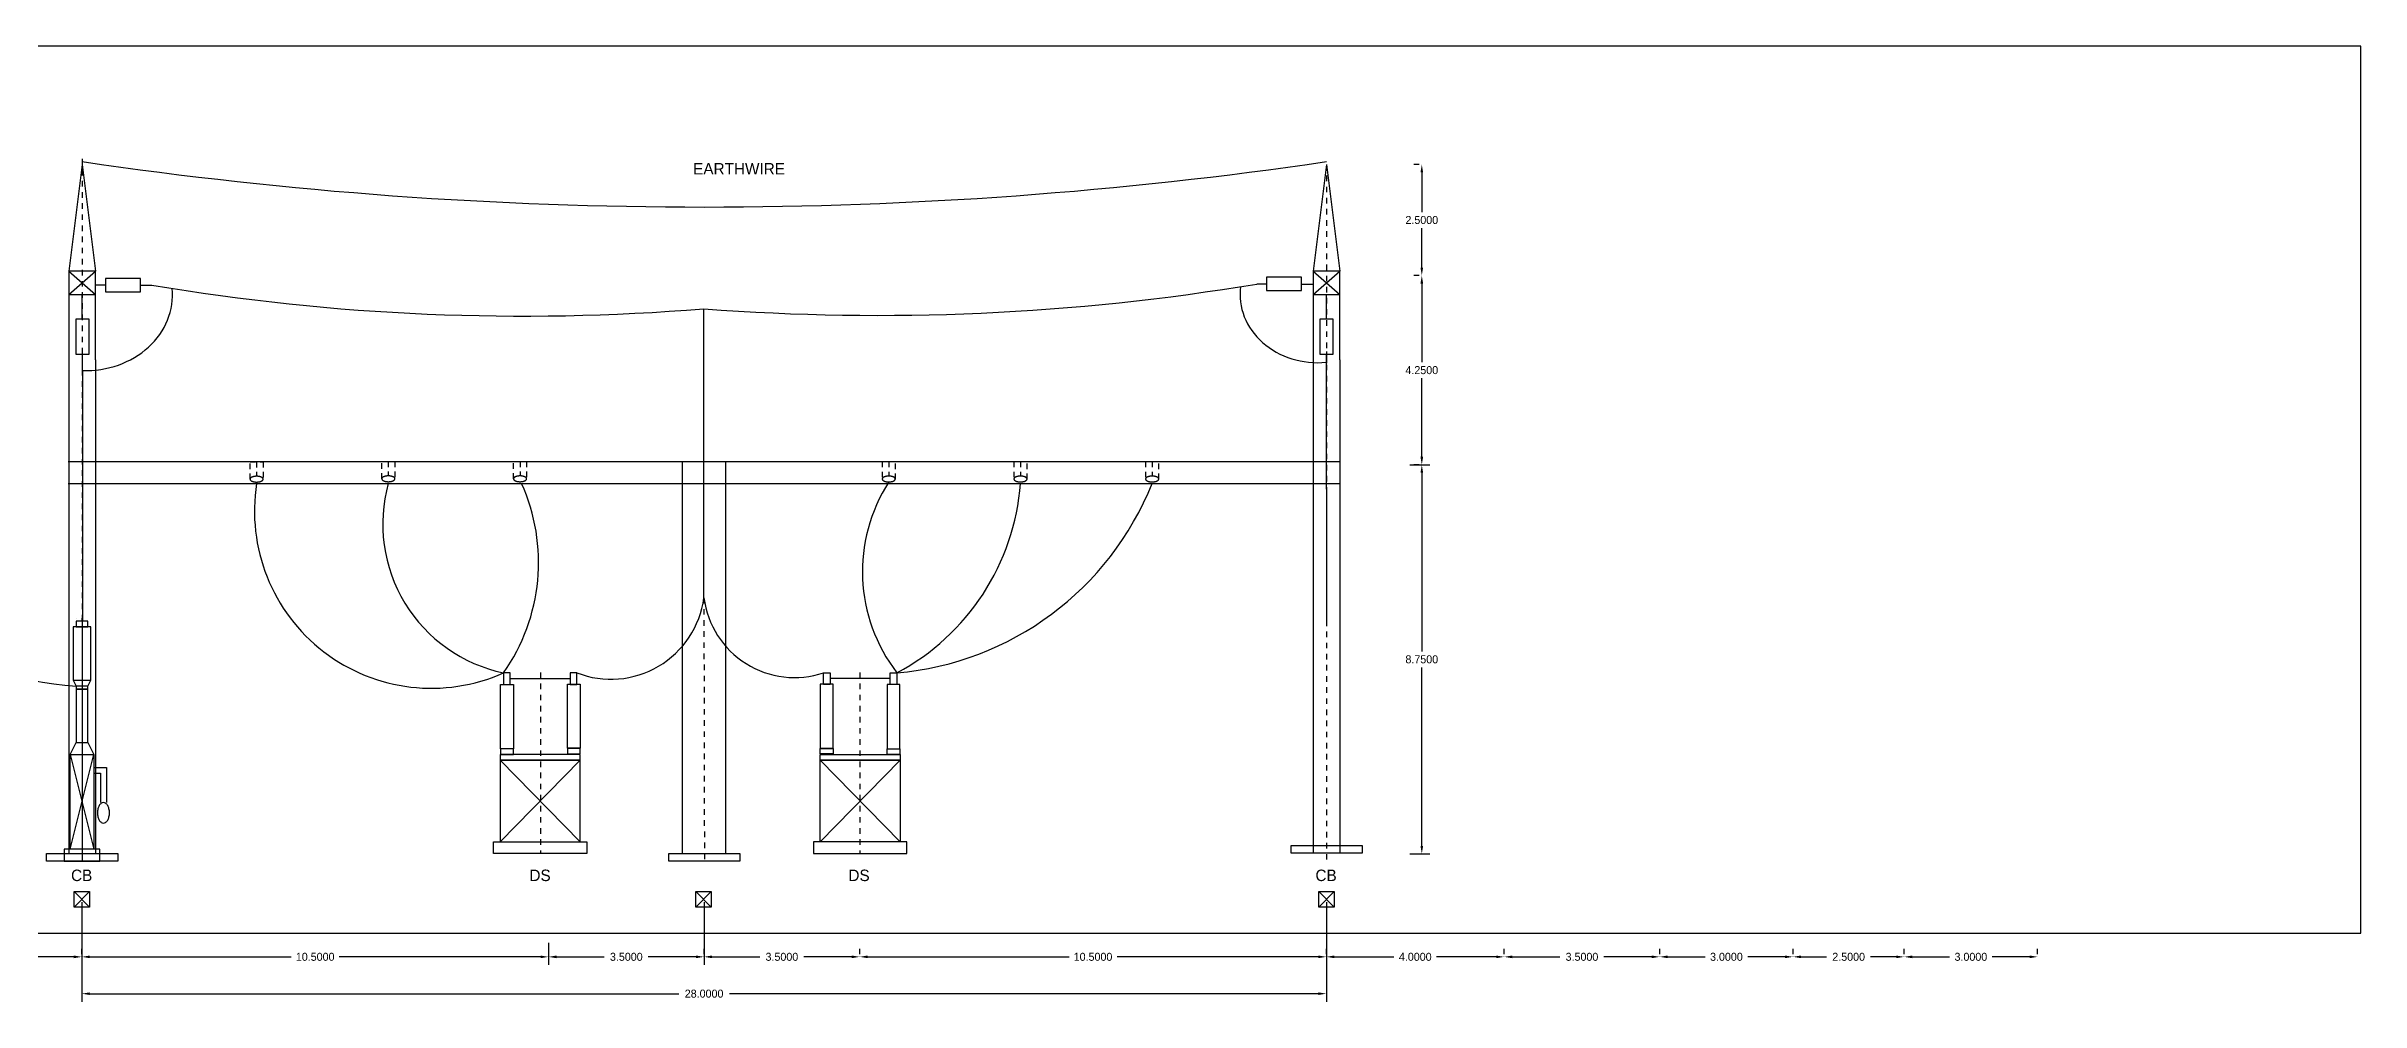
# Model space of a CAD drawing. Extents: x -47.7 to 30.4, y 1.5 to 22.9.
# Drawn here: x -21.6 to 30.4, y 1.5 to 22.9 of the extents above; entities that cross this region are included whole.
import ezdxf

# ---------------------------------------------------------------- set-up
doc = ezdxf.new("R2010")
doc.units = 0
doc.header["$MEASUREMENT"] = 0
doc.linetypes.add('HIDDEN2', pattern=[0.1875, 0.125, -0.0625])
doc.linetypes.add('PUTUS', pattern=[0.25, 0.125, -0.125])
doc.layers.get('0').update_dxf_attribs({"linetype": 'CONTINUOUS'})
doc.layers.get('Defpoints').update_dxf_attribs({"linetype": 'CONTINUOUS'})
doc.dimstyles.get("Standard").update_dxf_attribs({"dimtxt": 0.18, "dimasz": 0.18, "dimexe": 0.18, "dimexo": 0.0625, "dimgap": 0.09, "dimtad": 0, "dimtih": 1, "dimtoh": 1, "dimdec": 4, "dimzin": 0, "dimdsep": 46, "dimtxsty": 'Standard', "dimcen": 0.09, "dimadec": 0, "dimazin": 0, "dimtfac": 1, "dimtdec": 4, "dimtofl": 0, "dimtmove": 0, "dimatfit": 3, "dimfxl": 1, "dimtolj": 1, "dimtzin": 0, "dimarcsym": 0})

# ---------------------------------------------------------------- blocks, each defined once
blk = doc.blocks.new('*D5')
at = {"color": 0, "lineweight": -2, "transparency": 16777216}
for p, q in [((-20.826, 3.704), (-20.826, 1.467)), ((7.174, 3.704), (7.174, 1.467)), ((-20.646, 1.647), (-7.396, 1.647)), ((6.994, 1.647), (-6.256, 1.647))]:
    blk.add_line(p, q, dxfattribs=at)
at = {"color": 0, "transparency": 16777216}
for points in [[(-20.646, 1.677), (-20.646, 1.617), (-20.826, 1.647)], [(6.994, 1.677), (6.994, 1.617), (7.174, 1.647)]]:
    blk.add_solid(points, dxfattribs=at)
at = {"layer": 'Defpoints', "color": 0, "transparency": 16777216}
for p in [(-20.826, 3.767), (7.174, 3.767), (7.174, 1.647)]:
    blk.add_point(p, dxfattribs=at)
at = {"color": 0, "transparency": 16777216, "insert": (-6.826, 1.647), "char_height": 0.18, "attachment_point": 5}
blk.add_mtext('\\A1;28.0000', dxfattribs=at)
blk = doc.blocks.new('*D6')
at = {"color": 0, "lineweight": -2, "transparency": 16777216}
for p, q in [((-20.826, 3.704), (-20.826, 2.295)), ((-10.326, 2.793), (-10.326, 2.295)), ((-20.646, 2.475), (-16.116, 2.475)), ((-10.506, 2.475), (-15.036, 2.475))]:
    blk.add_line(p, q, dxfattribs=at)
at = {"color": 0, "transparency": 16777216}
for points in [[(-20.646, 2.505), (-20.646, 2.445), (-20.826, 2.475)], [(-10.506, 2.505), (-10.506, 2.445), (-10.326, 2.475)]]:
    blk.add_solid(points, dxfattribs=at)
at = {"layer": 'Defpoints', "color": 0, "transparency": 16777216}
for p in [(-20.826, 3.767), (-10.326, 2.855), (-10.326, 2.475)]:
    blk.add_point(p, dxfattribs=at)
at = {"color": 0, "transparency": 16777216, "insert": (-15.576, 2.475), "char_height": 0.18, "attachment_point": 5}
blk.add_mtext('\\A1;10.5000', dxfattribs=at)
blk = doc.blocks.new('*D7')
at = {"color": 0, "lineweight": -2, "transparency": 16777216}
for p, q in [((-6.826, 3.704), (-6.826, 2.295)), ((-10.326, 2.793), (-10.326, 2.295)), ((-10.146, 2.475), (-9.071, 2.475)), ((-7.006, 2.475), (-8.081, 2.475))]:
    blk.add_line(p, q, dxfattribs=at)
at = {"color": 0, "transparency": 16777216}
for points in [[(-10.146, 2.505), (-10.146, 2.445), (-10.326, 2.475)], [(-7.006, 2.505), (-7.006, 2.445), (-6.826, 2.475)]]:
    blk.add_solid(points, dxfattribs=at)
at = {"layer": 'Defpoints', "color": 0, "transparency": 16777216}
for p in [(-6.826, 3.767), (-10.326, 2.855), (-6.826, 2.475)]:
    blk.add_point(p, dxfattribs=at)
at = {"color": 0, "transparency": 16777216, "insert": (-8.576, 2.475), "char_height": 0.18, "attachment_point": 5}
blk.add_mtext('\\A1;3.5000', dxfattribs=at)
blk = doc.blocks.new('*D8')
at = {"color": 0, "lineweight": -2, "transparency": 16777216}
for p, q in [((-3.326, 2.538), (-3.326, 2.655)), ((7.174, 2.538), (7.174, 2.655)), ((-3.146, 2.475), (1.384, 2.475)), ((6.994, 2.475), (2.464, 2.475))]:
    blk.add_line(p, q, dxfattribs=at)
at = {"color": 0, "transparency": 16777216}
for points in [[(-3.146, 2.505), (-3.146, 2.445), (-3.326, 2.475)], [(6.994, 2.505), (6.994, 2.445), (7.174, 2.475)]]:
    blk.add_solid(points, dxfattribs=at)
at = {"layer": 'Defpoints', "color": 0, "transparency": 16777216}
for p in [(-3.326, 2.475), (-3.326, 2.475), (7.174, 2.475)]:
    blk.add_point(p, dxfattribs=at)
at = {"color": 0, "transparency": 16777216, "insert": (1.924, 2.475), "char_height": 0.18, "attachment_point": 5}
blk.add_mtext('\\A1;10.5000', dxfattribs=at)
blk = doc.blocks.new('*D9')
at = {"color": 0, "lineweight": -2, "transparency": 16777216}
for p, q in [((-6.826, 2.538), (-6.826, 2.655)), ((-3.326, 2.538), (-3.326, 2.655)), ((-6.646, 2.475), (-5.571, 2.475)), ((-3.506, 2.475), (-4.581, 2.475))]:
    blk.add_line(p, q, dxfattribs=at)
at = {"color": 0, "transparency": 16777216}
for points in [[(-6.646, 2.505), (-6.646, 2.445), (-6.826, 2.475)], [(-3.506, 2.505), (-3.506, 2.445), (-3.326, 2.475)]]:
    blk.add_solid(points, dxfattribs=at)
at = {"layer": 'Defpoints', "color": 0, "transparency": 16777216}
for p in [(-6.826, 2.475), (-6.826, 2.475), (-3.326, 2.475)]:
    blk.add_point(p, dxfattribs=at)
at = {"color": 0, "transparency": 16777216, "insert": (-5.076, 2.475), "char_height": 0.18, "attachment_point": 5}
blk.add_mtext('\\A1;3.5000', dxfattribs=at)
blk = doc.blocks.new('*D10')
at = {"color": 0, "lineweight": -2, "transparency": 16777216}
for p, q in [((-24.826, 2.538), (-24.826, 2.655)), ((-20.826, 2.538), (-20.826, 2.655)), ((-24.646, 2.475), (-23.306, 2.475)), ((-21.006, 2.475), (-22.346, 2.475))]:
    blk.add_line(p, q, dxfattribs=at)
at = {"color": 0, "transparency": 16777216}
for points in [[(-24.646, 2.505), (-24.646, 2.445), (-24.826, 2.475)], [(-21.006, 2.505), (-21.006, 2.445), (-20.826, 2.475)]]:
    blk.add_solid(points, dxfattribs=at)
at = {"layer": 'Defpoints', "color": 0, "transparency": 16777216}
for p in [(-24.826, 2.475), (-24.826, 2.475), (-20.826, 2.475)]:
    blk.add_point(p, dxfattribs=at)
at = {"color": 0, "transparency": 16777216, "insert": (-22.826, 2.475), "char_height": 0.18, "attachment_point": 5}
blk.add_mtext('\\A1;4.0000', dxfattribs=at)
blk = doc.blocks.new('*D14')
at = {"color": 0, "lineweight": -2, "transparency": 16777216}
for p, q in [((7.174, 2.538), (7.174, 2.655)), ((11.174, 2.538), (11.174, 2.655)), ((7.354, 2.475), (8.694, 2.475)), ((10.994, 2.475), (9.654, 2.475))]:
    blk.add_line(p, q, dxfattribs=at)
at = {"color": 0, "transparency": 16777216}
for points in [[(7.354, 2.505), (7.354, 2.445), (7.174, 2.475)], [(10.994, 2.505), (10.994, 2.445), (11.174, 2.475)]]:
    blk.add_solid(points, dxfattribs=at)
at = {"layer": 'Defpoints', "color": 0, "transparency": 16777216}
for p in [(7.174, 2.475), (11.174, 2.475), (11.174, 2.475)]:
    blk.add_point(p, dxfattribs=at)
at = {"color": 0, "transparency": 16777216, "insert": (9.174, 2.475), "char_height": 0.18, "attachment_point": 5}
blk.add_mtext('\\A1;4.0000', dxfattribs=at)
blk = doc.blocks.new('*D15')
at = {"color": 0, "lineweight": -2, "transparency": 16777216}
for p, q in [((11.174, 2.538), (11.174, 2.655)), ((14.674, 2.538), (14.674, 2.655)), ((11.354, 2.475), (12.429, 2.475)), ((14.494, 2.475), (13.419, 2.475))]:
    blk.add_line(p, q, dxfattribs=at)
at = {"color": 0, "transparency": 16777216}
for points in [[(11.354, 2.505), (11.354, 2.445), (11.174, 2.475)], [(14.494, 2.505), (14.494, 2.445), (14.674, 2.475)]]:
    blk.add_solid(points, dxfattribs=at)
at = {"layer": 'Defpoints', "color": 0, "transparency": 16777216}
for p in [(11.174, 2.475), (14.674, 2.475), (14.674, 2.475)]:
    blk.add_point(p, dxfattribs=at)
at = {"color": 0, "transparency": 16777216, "insert": (12.924, 2.475), "char_height": 0.18, "attachment_point": 5}
blk.add_mtext('\\A1;3.5000', dxfattribs=at)
blk = doc.blocks.new('*D16')
at = {"color": 0, "lineweight": -2, "transparency": 16777216}
for p, q in [((14.674, 2.538), (14.674, 2.655)), ((17.674, 2.538), (17.674, 2.655)), ((14.854, 2.475), (15.694, 2.475)), ((17.494, 2.475), (16.654, 2.475))]:
    blk.add_line(p, q, dxfattribs=at)
at = {"color": 0, "transparency": 16777216}
for points in [[(14.854, 2.505), (14.854, 2.445), (14.674, 2.475)], [(17.494, 2.505), (17.494, 2.445), (17.674, 2.475)]]:
    blk.add_solid(points, dxfattribs=at)
at = {"layer": 'Defpoints', "color": 0, "transparency": 16777216}
for p in [(14.674, 2.475), (17.674, 2.475), (17.674, 2.475)]:
    blk.add_point(p, dxfattribs=at)
at = {"color": 0, "transparency": 16777216, "insert": (16.174, 2.475), "char_height": 0.18, "attachment_point": 5}
blk.add_mtext('\\A1;3.0000', dxfattribs=at)
blk = doc.blocks.new('*D17')
at = {"color": 0, "lineweight": -2, "transparency": 16777216}
for p, q in [((17.674, 2.538), (17.674, 2.655)), ((20.174, 2.538), (20.174, 2.655)), ((17.854, 2.475), (18.429, 2.475)), ((19.994, 2.475), (19.419, 2.475))]:
    blk.add_line(p, q, dxfattribs=at)
at = {"color": 0, "transparency": 16777216}
for points in [[(17.854, 2.505), (17.854, 2.445), (17.674, 2.475)], [(19.994, 2.505), (19.994, 2.445), (20.174, 2.475)]]:
    blk.add_solid(points, dxfattribs=at)
at = {"layer": 'Defpoints', "color": 0, "transparency": 16777216}
for p in [(17.674, 2.475), (20.174, 2.475), (20.174, 2.475)]:
    blk.add_point(p, dxfattribs=at)
at = {"color": 0, "transparency": 16777216, "insert": (18.924, 2.475), "char_height": 0.18, "attachment_point": 5}
blk.add_mtext('\\A1;2.5000', dxfattribs=at)
blk = doc.blocks.new('*D18')
at = {"color": 0, "lineweight": -2, "transparency": 16777216}
for p, q in [((20.174, 2.538), (20.174, 2.655)), ((23.174, 2.538), (23.174, 2.655)), ((20.354, 2.475), (21.194, 2.475)), ((22.994, 2.475), (22.154, 2.475))]:
    blk.add_line(p, q, dxfattribs=at)
at = {"color": 0, "transparency": 16777216}
for points in [[(20.354, 2.505), (20.354, 2.445), (20.174, 2.475)], [(22.994, 2.505), (22.994, 2.445), (23.174, 2.475)]]:
    blk.add_solid(points, dxfattribs=at)
at = {"layer": 'Defpoints', "color": 0, "transparency": 16777216}
for p in [(20.174, 2.475), (23.174, 2.475), (23.174, 2.475)]:
    blk.add_point(p, dxfattribs=at)
at = {"color": 0, "transparency": 16777216, "insert": (21.674, 2.475), "char_height": 0.18, "attachment_point": 5}
blk.add_mtext('\\A1;3.0000', dxfattribs=at)
blk = doc.blocks.new('*D19')
at = {"color": 0, "lineweight": -2, "transparency": 16777216}
for p, q in [((9.05, 13.537), (9.501, 13.537)), ((9.321, 13.357), (9.321, 9.342)), ((9.321, 4.967), (9.321, 8.982)), ((9.05, 4.787), (9.501, 4.787))]:
    blk.add_line(p, q, dxfattribs=at)
at = {"color": 0, "transparency": 16777216}
for points in [[(9.291, 13.357), (9.351, 13.357), (9.321, 13.537)], [(9.291, 4.967), (9.351, 4.967), (9.321, 4.787)]]:
    blk.add_solid(points, dxfattribs=at)
at = {"layer": 'Defpoints', "color": 0, "transparency": 16777216}
for p in [(8.988, 13.537), (9.321, 13.537), (8.988, 4.787)]:
    blk.add_point(p, dxfattribs=at)
at = {"color": 0, "transparency": 16777216, "insert": (9.321, 9.162), "char_height": 0.18, "attachment_point": 5}
blk.add_mtext('\\A1;8.7500', dxfattribs=at)
blk = doc.blocks.new('*D20')
at = {"color": 0, "lineweight": -2, "transparency": 16777216}
for p, q in [((9.259, 17.787), (9.141, 17.787)), ((9.321, 17.607), (9.321, 15.842)), ((9.321, 13.717), (9.321, 15.482)), ((9.259, 13.537), (9.141, 13.537))]:
    blk.add_line(p, q, dxfattribs=at)
at = {"color": 0, "transparency": 16777216}
for points in [[(9.291, 17.607), (9.351, 17.607), (9.321, 17.787)], [(9.291, 13.717), (9.351, 13.717), (9.321, 13.537)]]:
    blk.add_solid(points, dxfattribs=at)
at = {"layer": 'Defpoints', "color": 0, "transparency": 16777216}
for p in [(9.321, 17.787), (9.321, 17.787), (9.321, 13.537)]:
    blk.add_point(p, dxfattribs=at)
at = {"color": 0, "transparency": 16777216, "insert": (9.321, 15.662), "char_height": 0.18, "attachment_point": 5}
blk.add_mtext('\\A1;4.2500', dxfattribs=at)
blk = doc.blocks.new('*D21')
at = {"color": 0, "lineweight": -2, "transparency": 16777216}
for p, q in [((9.259, 20.287), (9.141, 20.287)), ((9.321, 20.107), (9.321, 19.217)), ((9.321, 17.967), (9.321, 18.857)), ((9.259, 17.787), (9.141, 17.787))]:
    blk.add_line(p, q, dxfattribs=at)
at = {"color": 0, "transparency": 16777216}
for points in [[(9.291, 20.107), (9.351, 20.107), (9.321, 20.287)], [(9.291, 17.967), (9.351, 17.967), (9.321, 17.787)]]:
    blk.add_solid(points, dxfattribs=at)
at = {"layer": 'Defpoints', "color": 0, "transparency": 16777216}
for p in [(9.321, 20.287), (9.321, 20.287), (9.321, 17.787)]:
    blk.add_point(p, dxfattribs=at)
at = {"color": 0, "transparency": 16777216, "insert": (9.321, 19.037), "char_height": 0.18, "attachment_point": 5}
blk.add_mtext('\\A1;2.5000', dxfattribs=at)

msp = doc.modelspace()

# ---------------------------------------------------------------- linework, layer by layer
at = {"linetype": 'Continuous'}
for p, q in [((30.44455, 22.9415), (-47.67067, 22.9415)), ((30.44455, 3.00699), (30.44455, 22.9415)), ((-11.11508, 7.14957), (-11.40559, 7.14957)), ((-11.40559, 7.14957), (-11.40559, 7.025)), ((-11.40559, 7.025), (-11.11508, 7.025)), ((-11.11508, 7.025), (-11.11508, 7.14957)), ((-9.61243, 7.16161), (-9.90294, 7.16161)), ((-9.90294, 7.16161), (-9.90294, 7.03704)), ((-9.90294, 7.03704), (-9.61243, 7.03704)), ((-9.61243, 7.03704), (-9.61243, 7.16161)), ((-4.21194, 7.03704), (-4.21194, 7.16161)), ((-4.21194, 7.16161), (-3.92143, 7.16161)), ((-3.92143, 7.03704), (-4.21194, 7.03704)), ((-3.92143, 7.16161), (-3.92143, 7.03704)), ((-2.7093, 7.025), (-2.7093, 7.14957)), ((-2.7093, 7.14957), (-2.41879, 7.14957)), ((-2.41879, 7.025), (-2.7093, 7.025)), ((-2.41879, 7.14957), (-2.41879, 7.025)), ((-47.67067, 3.00699), (30.44455, 3.00699))]:
    msp.add_line(p, q, dxfattribs=at)
at = {"linetype": 'PUTUS'}
for p, q in [((-20.81874, 20.4146), (-20.81874, 4.62233)), ((7.18007, 20.28516), (7.18007, 4.62233)), ((-6.83119, 10.54372), (-6.81933, 4.62233)), ((-20.82016, 10.03328), (-20.82016, 4.62827)), ((-10.50551, 8.86665), (-10.50551, 4.79459)), ((-3.32551, 8.86665), (-3.32551, 4.79459))]:
    msp.add_line(p, q, dxfattribs=at)
at = {"color": 7}
for p, q in [((-20.81874, 20.28516), (-21.11873, 17.88446)), ((-20.81874, 20.28516), (-20.51875, 17.88446)), ((7.18007, 20.28516), (6.88008, 17.88446)), ((7.18007, 20.28516), (7.48006, 17.88446)), ((-20.29492, 17.57366), (-20.51875, 17.57366)), ((-19.50854, 17.57366), (-19.24989, 17.57366)), ((5.83062, 17.59892), (5.60679, 17.59892)), ((6.617, 17.59892), (6.87566, 17.59892)), ((-21.11873, 15.89374), (-21.11873, 4.79708)), ((-21.11873, 15.89374), (-21.11873, 4.79708)), ((-20.51875, 15.89374), (-20.51875, 4.79708)), ((-20.51875, 15.89374), (-20.51875, 4.79708)), ((6.88008, 15.89374), (6.88008, 4.79708)), ((7.18007, 15.71217), (7.18007, 15.89374)), ((7.48006, 15.89374), (7.48006, 4.79708)), ((-7.32077, 13.60055), (-7.32077, 4.79708)), ((-6.34161, 13.60055), (-6.34161, 4.79708))]:
    msp.add_line(p, q, dxfattribs=at)
for p, q in [((-21.11873, 17.88446), (-21.11873, 17.36021)), ((-20.51875, 17.88446), (-21.11873, 17.88446)), ((-21.11873, 17.88446), (-20.51875, 17.36021)), ((-21.11873, 17.36021), (-20.51875, 17.88446)), ((-20.51875, 17.36021), (-20.51875, 17.88446)), ((6.88008, 17.88446), (6.88008, 17.36021)), ((7.48006, 17.88446), (6.88008, 17.88446)), ((6.88008, 17.88446), (7.48006, 17.36021)), ((6.88008, 17.36021), (7.48006, 17.88446)), ((7.48006, 17.36021), (7.48006, 17.88446)), ((-21.11873, 17.36021), (-21.11873, 15.89374)), ((-21.11873, 17.36021), (-20.51875, 17.36021)), ((-20.51875, 15.89374), (-20.51875, 17.36021)), ((6.88008, 17.36021), (6.88008, 15.89374)), ((6.88008, 17.36021), (7.48006, 17.36021)), ((7.48006, 15.89374), (7.48006, 17.36021)), ((7.18007, 16.08092), (7.18007, 15.82203)), ((-21.12986, 13.60866), (7.46892, 13.60866)), ((-21.12986, 13.11777), (7.46892, 13.11777)), ((-20.95614, 10.09012), (-20.95614, 10.09012)), ((-20.95614, 10.09012), (-20.95614, 10.09012)), ((-20.95614, 10.09012), (-20.95614, 10.09012)), ((-20.95614, 10.09012), (-20.95614, 10.09012)), ((-20.95614, 10.02348), (-20.95614, 9.89021)), ((-20.68923, 10.02348), (-20.95614, 10.02348)), ((-20.82269, 10.09012), (-20.82269, 10.02348)), ((-20.68923, 9.89021), (-20.68923, 10.02348)), ((-20.95614, 9.89021), (-20.68923, 9.89021)), ((-11.33666, 8.85952), (-11.33666, 8.59739)), ((-11.18667, 8.85952), (-11.33666, 8.85952)), ((-11.18667, 8.59739), (-11.18667, 8.85952)), ((-9.83672, 8.85952), (-9.83672, 8.59739)), ((-9.68673, 8.85952), (-9.83672, 8.85952)), ((-9.68673, 8.59739), (-9.68673, 8.85952)), ((-4.13764, 8.59739), (-4.13764, 8.85952)), ((-4.13764, 8.85952), (-3.98765, 8.85952)), ((-3.98765, 8.85952), (-3.98765, 8.59739)), ((-2.6377, 8.59739), (-2.6377, 8.85952)), ((-2.6377, 8.85952), (-2.48771, 8.85952)), ((-2.48771, 8.85952), (-2.48771, 8.59739)), ((-21.02287, 8.69078), (-20.95614, 8.55751)), ((-20.95614, 8.55751), (-20.95614, 8.49088)), ((-20.68923, 8.55751), (-20.95614, 8.55751)), ((-20.95614, 8.49088), (-20.68923, 8.49088)), ((-20.68923, 8.55751), (-20.62251, 8.69078)), ((-20.68923, 8.49088), (-20.68923, 8.55751)), ((-11.33666, 8.59739), (-11.18667, 8.59739)), ((-11.18667, 8.72845), (-9.83672, 8.72845)), ((-9.83672, 8.59739), (-9.68673, 8.59739)), ((-3.98765, 8.59739), (-4.13764, 8.59739)), ((-2.6377, 8.72845), (-3.98765, 8.72845)), ((-2.48771, 8.59739), (-2.6377, 8.59739)), ((-21.0896, 7.0249), (-20.95614, 7.29144)), ((-20.68923, 7.29144), (-20.55578, 7.0249)), ((-11.41166, 7.02464), (-11.41166, 6.89357)), ((-9.61173, 7.02464), (-11.41166, 7.02464)), ((-11.41166, 6.89357), (-9.61173, 6.89357)), ((-9.61173, 6.89357), (-9.61173, 7.02464)), ((-4.21264, 6.89357), (-4.21264, 7.02464)), ((-4.21264, 7.02464), (-2.41271, 7.02464)), ((-2.41271, 6.89357), (-4.21264, 6.89357)), ((-2.41271, 7.02464), (-2.41271, 6.89357)), ((-20.99933, 3.59276), (-20.6517, 3.94039)), ((-20.99933, 3.94039), (-20.6517, 3.59276)), ((-7.01305, 3.59276), (-6.66542, 3.94039)), ((-7.01305, 3.94039), (-6.66542, 3.59276)), ((7.00067, 3.59276), (7.3483, 3.94039)), ((7.00067, 3.94039), (7.3483, 3.59276))]:
    msp.add_line(p, q)
at = {"color": 131}
for p, q in [((-19.50854, 17.72606), (-20.29492, 17.72606)), ((-20.29492, 17.72606), (-20.29492, 17.42608)), ((-19.50854, 17.42608), (-19.50854, 17.72606)), ((6.617, 17.75132), (5.83062, 17.75132)), ((5.83062, 17.75132), (5.83062, 17.45133)), ((6.617, 17.45133), (6.617, 17.75132)), ((-20.29492, 17.42608), (-19.50854, 17.42608)), ((5.83062, 17.45133), (6.617, 17.45133)), ((-20.9607, 16.80859), (-20.9607, 16.02221)), ((-20.66072, 16.80859), (-20.9607, 16.80859)), ((-20.66072, 16.02221), (-20.66072, 16.80859)), ((7.03008, 16.80859), (7.03008, 16.02221)), ((7.33006, 16.80859), (7.03008, 16.80859)), ((7.33006, 16.02221), (7.33006, 16.80859)), ((-20.9607, 16.02221), (-20.66072, 16.02221)), ((7.03008, 16.02221), (7.33006, 16.02221))]:
    msp.add_line(p, q, dxfattribs=at)
at = {"color": 33}
for p, q in [((-20.81874, 16.80859), (-20.81874, 17.36021)), ((7.18007, 16.80859), (7.18007, 17.36021)), ((-20.81071, 15.65452), (-20.81071, 16.02221)), ((-20.81071, 11.96916), (-20.81071, 10.03328))]:
    msp.add_line(p, q, dxfattribs=at)
at = {"color": 33, "linetype": 'Continuous'}
for p, q in [((-6.83119, 10.54372), (-6.83119, 17.04272)), ((-20.81071, 15.65452), (-20.81071, 11.96916)), ((7.1665, 16.02221), (7.18007, 9.94309))]:
    msp.add_line(p, q, dxfattribs=at)
at = {"color": 131, "linetype": 'HIDDEN2'}
for p, q in [((-20.81071, 14.92903), (-20.81071, 14.73486)), ((-17.04112, 13.60055), (-16.74484, 13.60055)), ((-17.04112, 13.21221), (-17.04112, 13.60055)), ((-16.89298, 13.60055), (-16.89298, 13.27694)), ((-16.74484, 13.60055), (-16.74484, 13.21221)), ((-14.07828, 13.22017), (-14.07828, 13.6085)), ((-14.07828, 13.6085), (-13.782, 13.6085)), ((-13.93014, 13.6085), (-13.93014, 13.28489)), ((-13.782, 13.6085), (-13.782, 13.22017)), ((-11.11545, 13.6085), (-10.81916, 13.6085)), ((-11.11545, 13.22017), (-11.11545, 13.6085)), ((-10.96731, 13.6085), (-10.96731, 13.28489)), ((-10.81916, 13.6085), (-10.81916, 13.22017)), ((-2.52322, 13.60371), (-2.8195, 13.60371)), ((-2.8195, 13.60371), (-2.8195, 13.21537)), ((-2.67136, 13.60371), (-2.67136, 13.28009)), ((-2.52322, 13.21537), (-2.52322, 13.60371)), ((0.43962, 13.60371), (0.14333, 13.60371)), ((0.14333, 13.60371), (0.14333, 13.21537)), ((0.29147, 13.60371), (0.29147, 13.28009)), ((0.43962, 13.21537), (0.43962, 13.60371)), ((3.40245, 13.60371), (3.10617, 13.60371)), ((3.10617, 13.60371), (3.10617, 13.21537)), ((3.25431, 13.60371), (3.25431, 13.28009)), ((3.40245, 13.21537), (3.40245, 13.60371))]:
    msp.add_line(p, q, dxfattribs=at)
at = {"color": 247}
for p, q in [((-21.02287, 9.89021), (-21.02287, 8.69078)), ((-20.62251, 9.89021), (-21.02287, 9.89021)), ((-20.62251, 8.69078), (-20.62251, 9.89021)), ((-21.02287, 8.69078), (-20.62251, 8.69078)), ((-20.95614, 8.49088), (-20.95614, 7.29144)), ((-20.68923, 8.49088), (-20.95614, 8.49088)), ((-20.68923, 7.29144), (-20.68923, 8.49088)), ((-20.95614, 7.29144), (-20.68923, 7.29144)), ((-20.95614, 7.29144), (-20.68923, 7.29144)), ((-20.53766, 6.73204), (-20.27404, 6.73204)), ((-20.53766, 6.60041), (-20.40585, 6.60041)), ((-20.40585, 6.60041), (-20.40585, 5.94229)), ((-20.27404, 6.73204), (-20.27404, 5.94229))]:
    msp.add_line(p, q, dxfattribs=at)
at = {"color": 247, "linetype": 'Continuous'}
for p, q in [((-11.40503, 7.14993), (-11.40503, 8.59446)), ((-11.40503, 8.59446), (-11.11553, 8.59446)), ((-11.11553, 8.59446), (-11.11553, 7.14993)), ((-9.90238, 7.16197), (-9.90238, 8.6065)), ((-9.90238, 8.6065), (-9.61288, 8.6065)), ((-9.61288, 8.6065), (-9.61288, 7.16197)), ((-3.92199, 8.6065), (-4.21149, 8.6065)), ((-4.21149, 8.6065), (-4.21149, 7.16197)), ((-3.92199, 7.16197), (-3.92199, 8.6065)), ((-2.41934, 8.59446), (-2.70884, 8.59446)), ((-2.70884, 8.59446), (-2.70884, 7.14993)), ((-2.41934, 7.14993), (-2.41934, 8.59446)), ((-11.11553, 7.14993), (-11.40503, 7.14993)), ((-9.61288, 7.16197), (-9.90238, 7.16197)), ((-4.21149, 7.16197), (-3.92199, 7.16197)), ((-2.70884, 7.14993), (-2.41934, 7.14993))]:
    msp.add_line(p, q, dxfattribs=at)
at = {"color": 15}
for p, q in [((-21.0896, 4.89258), (-20.55578, 7.0249)), ((-21.0896, 7.0249), (-20.55578, 4.89258)), ((-21.0896, 4.89258), (-21.0896, 7.0249)), ((-21.0896, 7.0249), (-20.55578, 7.0249)), ((-20.55578, 7.0249), (-20.55578, 4.89258)), ((-11.41166, 6.89357), (-11.41166, 5.05869)), ((-9.61173, 6.89357), (-11.41166, 6.89357)), ((-11.41166, 6.89357), (-9.61173, 5.05869)), ((-11.41166, 5.05869), (-9.61173, 6.89357)), ((-9.61173, 5.05869), (-9.61173, 6.89357)), ((-4.21264, 5.05869), (-4.21264, 6.89357)), ((-4.21264, 6.89357), (-2.41271, 6.89357)), ((-2.41271, 6.89357), (-4.21264, 5.05869)), ((-2.41271, 5.05869), (-4.21264, 6.89357)), ((-2.41271, 6.89357), (-2.41271, 5.05869)), ((-21.61871, 4.62233), (-21.61871, 4.79708)), ((-21.61871, 4.79708), (-20.01877, 4.79708)), ((-21.61871, 4.62233), (-21.61871, 4.79708)), ((-21.61871, 4.79708), (-20.01877, 4.79708)), ((-21.22305, 4.89258), (-21.22305, 4.62604)), ((-20.42232, 4.89258), (-21.22305, 4.89258)), ((-20.55578, 4.89258), (-21.0896, 4.89258)), ((-20.42232, 4.62604), (-20.42232, 4.89258)), ((-20.01877, 4.79708), (-20.01877, 4.62233)), ((-20.01877, 4.79708), (-20.01877, 4.62233)), ((-11.56165, 4.79657), (-11.56165, 5.05869)), ((-11.56165, 5.05869), (-9.46174, 5.05869)), ((-9.46174, 4.79657), (-11.56165, 4.79657)), ((-11.41166, 5.05869), (-9.61173, 5.05869)), ((-9.46174, 5.05869), (-9.46174, 4.79657)), ((-7.6193, 4.62233), (-7.6193, 4.79708)), ((-7.6193, 4.79708), (-6.01937, 4.79708)), ((-6.01937, 4.79708), (-6.01937, 4.62233)), ((-4.36263, 5.05869), (-4.36263, 4.79657)), ((-2.26272, 5.05869), (-4.36263, 5.05869)), ((-4.36263, 4.79657), (-2.26272, 4.79657)), ((-2.41271, 5.05869), (-4.21264, 5.05869)), ((-2.26272, 4.79657), (-2.26272, 5.05869)), ((6.38011, 4.80455), (6.38011, 4.97931)), ((6.38011, 4.97931), (7.98004, 4.97931)), ((7.98004, 4.80455), (6.38011, 4.80455)), ((7.98004, 4.97931), (7.98004, 4.80455)), ((-20.01877, 4.62233), (-21.61871, 4.62233)), ((-20.01877, 4.62233), (-21.61871, 4.62233)), ((-21.22305, 4.62604), (-20.42232, 4.62604)), ((-6.01937, 4.62233), (-7.6193, 4.62233))]:
    msp.add_line(p, q, dxfattribs=at)
for points in [[(-20.99933, 3.59276), (-20.99933, 3.94039), (-20.6517, 3.94039), (-20.6517, 3.59276)], [(-7.01305, 3.59276), (-7.01305, 3.94039), (-6.66542, 3.94039), (-6.66542, 3.59276)], [(7.00067, 3.59276), (7.00067, 3.94039), (7.3483, 3.94039), (7.3483, 3.59276)]]:
    msp.add_lwpolyline(points, close=True)
at = {"color": 33}
for centre, radius, start, end in [((-6.81933, 115.84958), 96.52034, 261.6603475, 278.3396525), ((-10.90493, 67.26042), 50.38266, 260.466081, 274.63777), ((-2.90797, 68.66041), 51.76657, 265.653566, 279.467248), ((-12.96193, 12.49298), 3.98039, 170.968985, 294.099287), ((-10.64448, 12.19999), 3.41144, 164.393413, 258.293421), ((-14.87122, 11.34431), 4.32057, 324.892814, 24.23439), ((0.46054, 11.13519), 3.72436, 147.237698, 217.663608), ((-3.0711, 15.64671), 6.81222, 274.912756, 338.208161), ((-4.9565, 13.50685), 5.26238, 297.978468, 355.759944), ((-8.92067, 10.82353), 2.10813, 248.691761, 352.372707), ((-4.79089, 10.81078), 2.05771, 187.457108, 288.509661), ((-19.89117, 20.03312), 11.52492, 244.627246, 264.697967)]:
    msp.add_arc(centre, radius, start, end, dxfattribs=at)
at = {"color": 33, "linetype": 'Continuous'}
for centre, major_axis, ratio, start_param, end_param in [((-20.73742, 17.36021), (-1.95343, 0), 0.87378976, 1.53326909, 3.22274581), ((6.98303, 17.36021), (1.75049, 0), 0.87378981, 3.0238734, 4.81837334)]:
    msp.add_ellipse(centre, major_axis=major_axis, ratio=ratio, start_param=start_param, end_param=end_param, dxfattribs=at)
at = {"color": 131, "linetype": 'HIDDEN2'}
for centre, major_axis, start_param, end_param in [((-17.00179, 13.21221), (0.03933, 0), 2.44975684, 3.14159265), ((-17.00179, 13.21221), (-0.03933, 0), 0, 0.69183581), ((-16.95016, 13.17484), (0.10638, 0), 2.03444394, 2.44975684), ((-16.95016, 13.24959), (-0.10638, 0), 0.69183581, 1.10714872), ((-16.91569, 13.1146), (0.18346, 0), 1.7750159, 2.03444394), ((-16.91569, 13.30983), (-0.18346, 0), 1.10714872, 1.36657676), ((-16.89298, 13.0188), (-0.29543, 0), -1.57079633, -1.36657676), ((-16.89298, 13.40563), (0.29543, 0), 4.50816941, 4.71238898), ((-16.89298, 13.0188), (-0.29543, 0), 4.50816941, 4.71238898), ((-16.89298, 13.40563), (-0.29543, 0), 1.57079633, 1.7750159), ((-16.87027, 13.1146), (0.18346, 0), 1.10714872, 1.36657676), ((-16.87027, 13.30983), (-0.18346, 0), 1.7750159, 2.03444394), ((-16.8358, 13.17484), (0.10638, 0), 0.69183581, 1.10714872), ((-16.8358, 13.24959), (0.10638, 0), -1.10714872, -0.69183581), ((-16.78417, 13.21221), (0.03933, 0), 0, 0.69183581), ((-16.78417, 13.21221), (0.03933, 0), -0.69183581, 0), ((-14.03895, 13.22017), (0.03933, 0), 2.44975684, 3.14159265), ((-14.03895, 13.22017), (-0.03933, 0), 0, 0.69183581), ((-13.98732, 13.18279), (0.10638, 0), 2.03444394, 2.44975684), ((-13.98732, 13.25754), (-0.10638, 0), 0.69183581, 1.10714872), ((-13.95285, 13.12255), (0.18346, 0), 1.7750159, 2.03444394), ((-13.95285, 13.31778), (-0.18346, 0), 1.10714872, 1.36657676), ((-13.93014, 13.02675), (-0.29543, 0), -1.57079633, -1.36657676), ((-13.93014, 13.41358), (0.29543, 0), 4.50816941, 4.71238898), ((-13.93014, 13.02675), (-0.29543, 0), 4.50816941, 4.71238898), ((-13.93014, 13.41358), (-0.29543, 0), 1.57079633, 1.7750159), ((-13.90744, 13.12255), (0.18346, 0), 1.10714872, 1.36657676), ((-13.90744, 13.31778), (-0.18346, 0), 1.7750159, 2.03444394), ((-13.87297, 13.18279), (0.10638, 0), 0.69183581, 1.10714872), ((-13.87297, 13.25754), (0.10638, 0), -1.10714872, -0.69183581), ((-13.82133, 13.22017), (0.03933, 0), 0, 0.69183581), ((-13.82133, 13.22017), (0.03933, 0), -0.69183581, 0), ((-11.07612, 13.22017), (0.03933, 0), 2.44975684, 3.14159265), ((-11.07612, 13.22017), (-0.03933, 0), 0, 0.69183581), ((-11.02448, 13.18279), (0.10638, 0), 2.03444394, 2.44975684), ((-11.02448, 13.25754), (-0.10638, 0), 0.69183581, 1.10714872), ((-10.99001, 13.12255), (0.18346, 0), 1.7750159, 2.03444394), ((-10.99001, 13.31778), (-0.18346, 0), 1.10714872, 1.36657676), ((-10.96731, 13.02675), (-0.29543, 0), -1.57079633, -1.36657676), ((-10.96731, 13.41358), (0.29543, 0), 4.50816941, 4.71238898), ((-10.96731, 13.02675), (-0.29543, 0), 4.50816941, 4.71238898), ((-10.96731, 13.41358), (-0.29543, 0), 1.57079633, 1.7750159), ((-10.9446, 13.12255), (0.18346, 0), 1.10714872, 1.36657676), ((-10.9446, 13.31778), (-0.18346, 0), 1.7750159, 2.03444394), ((-10.91013, 13.18279), (0.10638, 0), 0.69183581, 1.10714872), ((-10.91013, 13.25754), (0.10638, 0), -1.10714872, -0.69183581), ((-10.8585, 13.22017), (0.03933, 0), 0, 0.69183581), ((-10.8585, 13.22017), (0.03933, 0), -0.69183581, 0), ((-2.78017, 13.21537), (0.03933, 0), 2.44975684, 3.14159265), ((-2.78017, 13.21537), (-0.03933, 0), 0, 0.69183581), ((-2.72854, 13.178), (0.10638, 0), 2.03444394, 2.44975684), ((-2.72854, 13.25275), (-0.10638, 0), 0.69183581, 1.10714872), ((-2.69407, 13.11776), (0.18346, 0), 1.7750159, 2.03444394), ((-2.69407, 13.31298), (0.18346, 0), 4.24874137, 4.50816941), ((-2.67136, 13.02195), (0.29543, 0), 1.57079633, 1.7750159), ((-2.67136, 13.40879), (0.29543, 0), 4.50816941, 4.71238898), ((-2.67136, 13.02195), (0.29543, 0), 1.36657676, 1.57079633), ((-2.67136, 13.40879), (-0.29543, 0), 1.57079633, 1.7750159), ((-2.64865, 13.11776), (0.18346, 0), 1.10714872, 1.36657676), ((-2.64865, 13.31298), (0.18346, 0), -1.36657676, -1.10714872), ((-2.61418, 13.178), (0.10638, 0), 0.69183581, 1.10714872), ((-2.61418, 13.25275), (-0.10638, 0), 2.03444394, 2.44975684), ((-2.56255, 13.21537), (-0.03933, 0), 3.14159265, 3.83342847), ((-2.56255, 13.21537), (0.03933, 0), -0.69183581, 0), ((0.18267, 13.21537), (0.03933, 0), 2.44975684, 3.14159265), ((0.18267, 13.21537), (-0.03933, 0), 0, 0.69183581), ((0.2343, 13.178), (0.10638, 0), 2.03444394, 2.44975684), ((0.2343, 13.25275), (-0.10638, 0), 0.69183581, 1.10714872), ((0.26877, 13.11776), (0.18346, 0), 1.7750159, 2.03444394), ((0.26877, 13.31298), (0.18346, 0), 4.24874137, 4.50816941), ((0.29147, 13.02195), (0.29543, 0), 1.57079633, 1.7750159), ((0.29147, 13.40879), (0.29543, 0), 4.50816941, 4.71238898), ((0.29147, 13.02195), (0.29543, 0), 1.36657676, 1.57079633), ((0.29147, 13.40879), (-0.29543, 0), 1.57079633, 1.7750159), ((0.31418, 13.11776), (0.18346, 0), 1.10714872, 1.36657676), ((0.31418, 13.31298), (-0.18346, 0), 1.7750159, 2.03444394), ((0.34865, 13.178), (-0.10638, 0), 3.83342847, 4.24874137), ((0.34865, 13.25275), (0.10638, 0), -1.10714872, -0.69183581), ((0.40028, 13.21537), (-0.03933, 0), 3.14159265, 3.83342847), ((0.40028, 13.21537), (0.03933, 0), -0.69183581, 0), ((3.1455, 13.21537), (0.03933, 0), 2.44975684, 3.14159265), ((3.1455, 13.21537), (-0.03933, 0), 0, 0.69183581), ((3.19713, 13.178), (0.10638, 0), 2.03444394, 2.44975684), ((3.19713, 13.25275), (-0.10638, 0), 0.69183581, 1.10714872), ((3.2316, 13.11776), (0.18346, 0), 1.7750159, 2.03444394), ((3.2316, 13.31298), (0.18346, 0), 4.24874137, 4.50816941), ((3.25431, 13.02195), (0.29543, 0), 1.57079633, 1.7750159), ((3.25431, 13.40879), (0.29543, 0), 4.50816941, 4.71238898), ((3.25431, 13.02195), (0.29543, 0), 1.36657676, 1.57079633), ((3.25431, 13.40879), (-0.29543, 0), 1.57079633, 1.7750159), ((3.27702, 13.11776), (0.18346, 0), 1.10714872, 1.36657676), ((3.27702, 13.31298), (-0.18346, 0), 1.7750159, 2.03444394), ((3.31149, 13.178), (-0.10638, 0), 3.83342847, 4.24874137), ((3.31149, 13.25275), (0.10638, 0), -1.10714872, -0.69183581), ((3.36312, 13.21537), (-0.03933, 0), 3.14159265, 3.83342847), ((3.36312, 13.21537), (0.03933, 0), -0.69183581, 0)]:
    msp.add_ellipse(centre, major_axis=major_axis, ratio=0.8737898, start_param=start_param, end_param=end_param, dxfattribs=at)
for centre, major_axis, start_param, end_param in [((-20.08551, 5.71194), (-0.3903, 0), -0.23930295, 0), ((-20.21115, 5.74256), (-0.26097, 0), -0.5323032, -0.23930295), ((-20.29037, 5.78915), (-0.16903, 0), -0.95790532, -0.5323032), ((-20.33994, 5.85955), (0.08285, 0), 1.57079633, 2.18368733), ((-20.33994, 5.85955), (0.08285, 0), 0.95790532, 1.57079633), ((-20.38952, 5.78915), (0.16903, 0), 0.5323032, 0.95790532), ((-20.46874, 5.74256), (-0.26097, 0), 3.38089561, 3.67389586), ((-20.59438, 5.71194), (0.3903, 0), 0, 0.23930295), ((-20.08551, 5.71194), (0.3903, 0), 3.14159265, 3.38089561), ((-20.21115, 5.68133), (0.26097, 0), 3.38089561, 3.67389586), ((-20.29037, 5.63474), (0.16903, 0), 3.67389586, 4.09949797), ((-20.33994, 5.56433), (0.08285, 0), 4.09949797, 4.71238898), ((-20.33994, 5.56433), (-0.08285, 0), 1.57079633, 2.18368734), ((-20.38952, 5.63474), (-0.16903, 0), 2.18368734, 2.60928945), ((-20.46874, 5.68133), (0.26097, 0), -0.5323032, -0.23930295), ((-20.59438, 5.71194), (-0.3903, 0), 2.9022897, 3.14159265)]:
    msp.add_ellipse(centre, major_axis=major_axis, ratio=0.99861688, start_param=start_param, end_param=end_param)

# ---------------------------------------------------------------- texts
at = {"color": 3}
for s, p in [('EARTHWIRE', (-7.07238, 20.06081)), ('CB', (-21.06826, 4.17797)), ('DS', (-10.756, 4.17797)), ('DS', (-3.57961, 4.17797)), ('CB', (6.92814, 4.17797))]:
    msp.add_text(s, height=0.257506, dxfattribs=at).set_placement(p)

# ---------------------------------------------------------------- dimensions: what is measured, and where the dimension line sits
at = {"color": 7}
for base, p1, p2, picture, middle in [((9.32106, 20.28723), (9.32106, 17.78723), (9.32106, 20.28723), '*D21', (9.32106, 19.03723)), ((9.32106, 17.78723), (9.32106, 13.53723), (9.32106, 17.78723), '*D20', (9.32106, 15.66223)), ((9.32106, 13.53723), (8.98784, 4.78723), (8.98784, 13.53723), '*D19', (9.32106, 9.16223))]:
    dim = msp.add_linear_dim(base=base, p1=p1, p2=p2, angle=90, dimstyle='Standard', dxfattribs=at)
    dim.commit()
    dim.dimension.update_dxf_attribs({"geometry": picture, "text_midpoint": middle})
for base, p1, p2, picture, middle in [((7.17449, 1.64734), (-20.82551, 3.76658), (7.17449, 3.76658), '*D5', (-6.82551, 1.64734)), ((-10.32551, 2.47521), (-20.82551, 3.76658), (-10.32551, 2.85521), '*D6', (-15.57551, 2.47521)), ((-24.82551, 2.47521), (-20.82551, 2.47521), (-24.82551, 2.47521), '*D10', (-22.82551, 2.47521)), ((-6.82551, 2.47521), (-3.32551, 2.47521), (-6.82551, 2.47521), '*D9', (-5.07551, 2.47521)), ((-3.32551, 2.47521), (7.17449, 2.47521), (-3.32551, 2.47521), '*D8', (1.92449, 2.47521)), ((11.17449, 2.47521), (7.17449, 2.47521), (11.17449, 2.47521), '*D14', (9.17449, 2.47521)), ((14.67449, 2.47521), (11.17449, 2.47521), (14.67449, 2.47521), '*D15', (12.92449, 2.47521)), ((17.67449, 2.47521), (14.67449, 2.47521), (17.67449, 2.47521), '*D16', (16.17449, 2.47521)), ((20.17449, 2.47521), (17.67449, 2.47521), (20.17449, 2.47521), '*D17', (18.92449, 2.47521)), ((23.17449, 2.47521), (20.17449, 2.47521), (23.17449, 2.47521), '*D18', (21.67449, 2.47521))]:
    dim = msp.add_linear_dim(base=base, p1=p1, p2=p2, dimstyle='Standard', dxfattribs=at)
    dim.commit()
    dim.dimension.update_dxf_attribs({"geometry": picture, "text_midpoint": middle})
dim = msp.add_linear_dim(base=(-6.82551, 2.47521), p1=(-10.32551, 2.85521), p2=(-6.82551, 3.76658), dimstyle='Standard', override={"dimtmove": 1}, dxfattribs=at)
dim.commit()
dim.dimension.update_dxf_attribs({"geometry": '*D7', "text_midpoint": (-8.57551, 2.47521)})

doc.saveas('drawing.dxf')
